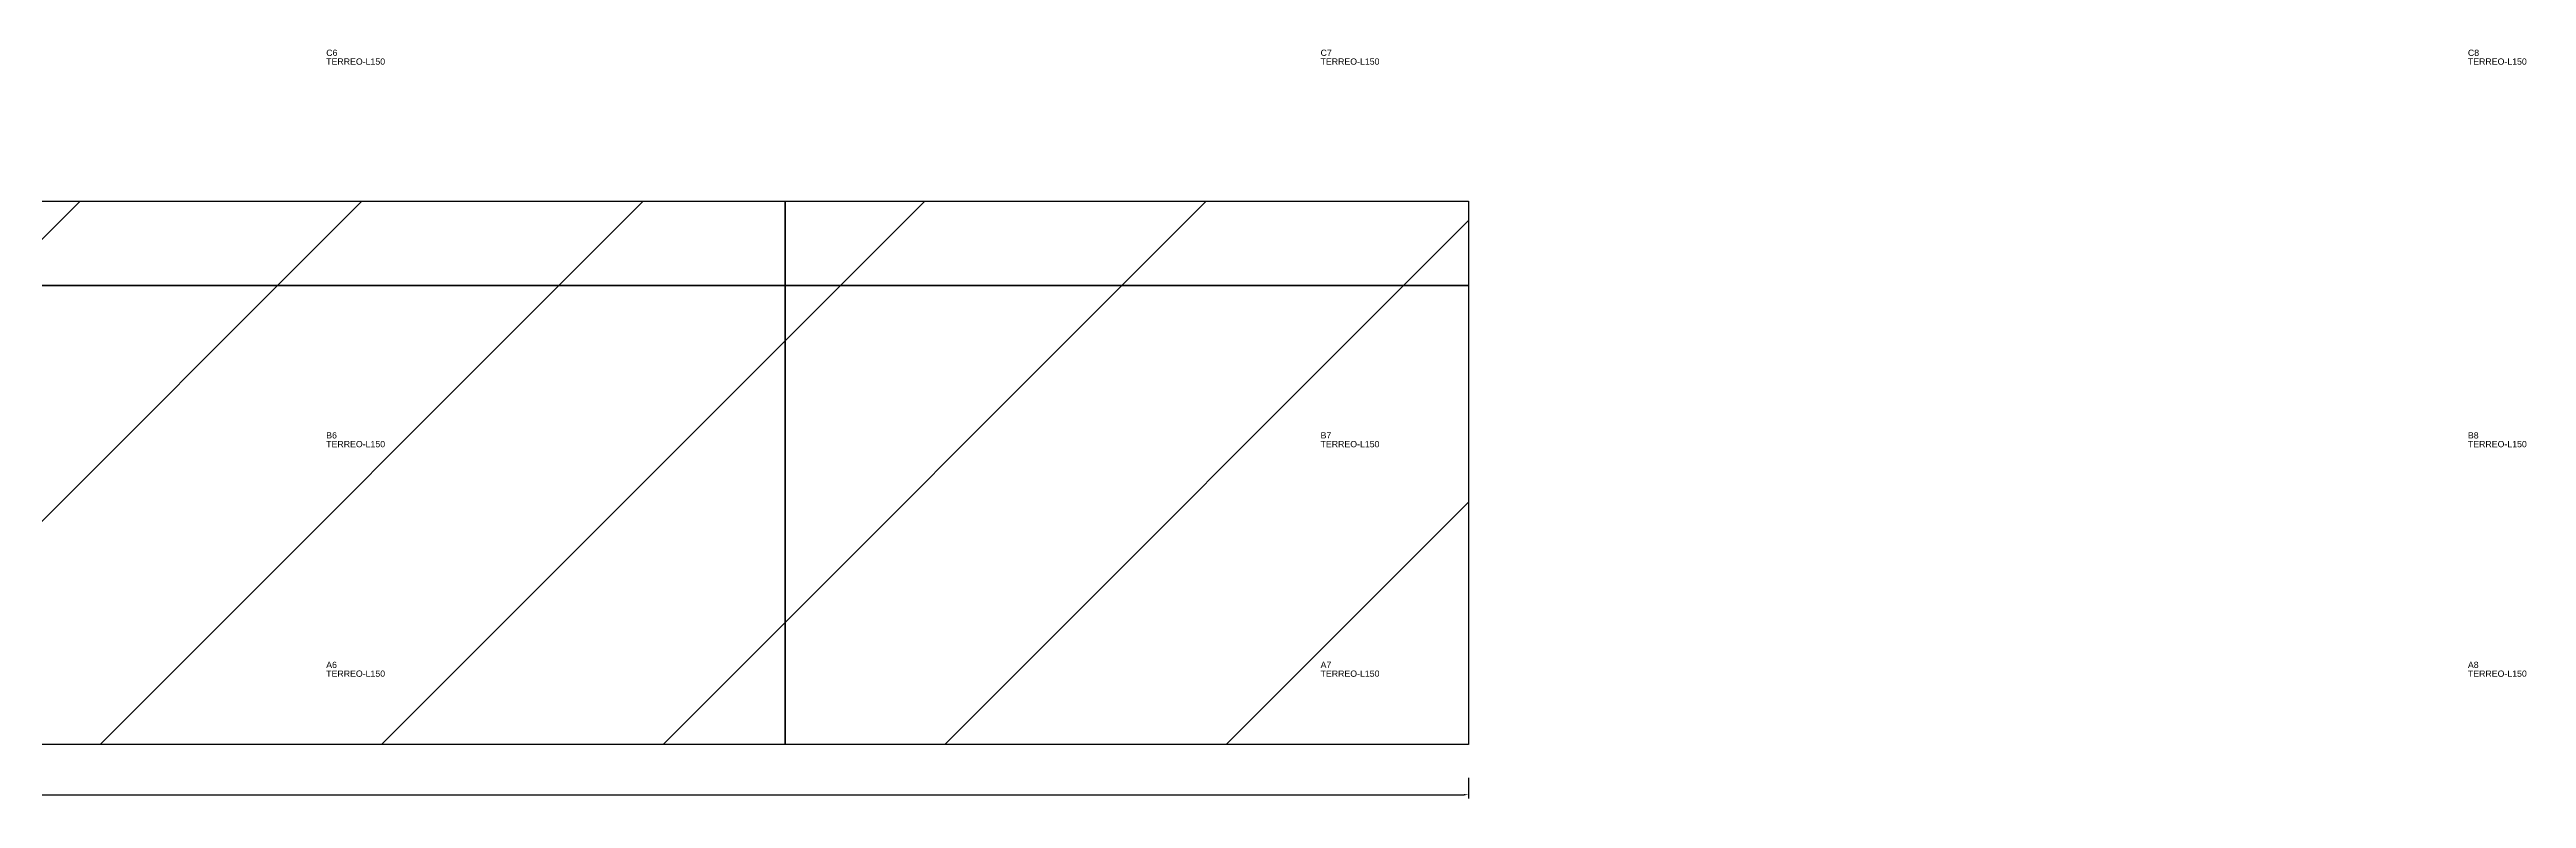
# Model space of a CAD drawing. Header units: metres. Extents: x 222 to 38394, y -275 to 322.
# Drawn here: x 2198 to 4173, y -275 to 322 of the extents above; entities that cross this region are included whole.
import ezdxf

# ---------------------------------------------------------------- set-up
doc = ezdxf.new("R2010")
doc.units = ezdxf.units.M
for name, color, linetype in [('3', 3, 'CONTINUOUS'), ('AUX00', 7, 'CONTINUOUS'), ('COTA', 241, 'CONTINUOUS'), ('Hachura', 251, 'CONTINUOUS'), ('Painéis', 200, 'CONTINUOUS')]:
    doc.layers.add(name, color=color, linetype=linetype)
doc.styles.add('STR_STANDARD', font='arial.ttf')
doc.dimstyles.new('EZ DXF', dxfattribs={"dimtxt": 10, "dimasz": 3.5, "dimexe": 3, "dimexo": 1.5, "dimgap": 1, "dimtad": 1, "dimdec": 1, "dimdsep": 46, "dimcen": 2.5, "dimazin": 3, "dimtfac": 1, "dimtmove": 0, "dimatfit": 3})

msp = doc.modelspace()

# ---------------------------------------------------------------- hatches: boundary and pattern name
at = {"layer": 'Hachura'}
h = msp.add_hatch(dxfattribs=at)
h.set_pattern_fill('ANSI31', scale=50)
h.paths.add_polyline_path([(222.2, 201.5), (3329.21, 201.5), (3329.21, -231.67), (222.2, -231.67)])
h = msp.add_hatch(dxfattribs=at)
h.set_pattern_fill('ANSI31', scale=50)
h.paths.add_polyline_path([(222.2, 201.5), (3329.21, 201.5), (3329.21, -231.67), (222.2, -231.67)])

# ---------------------------------------------------------------- linework, layer by layer
at = {"layer": '3'}
for points in [[(2784.2, -231.67), (2784.2, 201.5)], [(2784.2, -231.67), (2784.2, 201.5)], [(222.2, 134.33), (3329.21, 134.33)], [(222.2, 134.33), (3329.21, 134.33)]]:
    msp.add_lwpolyline(points, close=True, dxfattribs=at)
at = {"layer": 'Painéis', "color": 200}
for p, q in [((222.2, 201.5), (3329.21, 201.5)), ((222.2, 201.5), (3329.21, 201.5)), ((3329.21, 201.5), (3329.21, -231.67)), ((3329.21, 201.5), (3329.21, -231.67)), ((3329.21, -231.67), (222.2, -231.67)), ((3329.21, -231.67), (222.2, -231.67))]:
    msp.add_line(p, q, dxfattribs=at)

# ---------------------------------------------------------------- texts
at = {"layer": '3', "style": 'STR_STANDARD'}
for s, p in [('C6', (2418.2, 317.33)), ('C6', (2418.2, 317.33)), ('C7', (3211.2, 317.33)), ('C7', (3211.2, 317.33)), ('C8', (4126.2, 317.33)), ('C8', (4126.2, 317.33)), ('B6', (2418.2, 12.33)), ('B6', (2418.2, 12.33)), ('B7', (3211.2, 12.33)), ('B7', (3211.2, 12.33)), ('B8', (4126.2, 12.33)), ('B8', (4126.2, 12.33)), ('A6', (2418.2, -170.67)), ('A6', (2418.2, -170.67)), ('A7', (3211.2, -170.67)), ('A7', (3211.2, -170.67)), ('A8', (4126.2, -170.67)), ('A8', (4126.2, -170.67))]:
    msp.add_text(s, height=5, dxfattribs=at).set_placement(p)
at = {"layer": 'AUX00', "style": 'STR_STANDARD'}
for p in [(2418.2, 310.33), (2418.2, 310.33), (3211.2, 310.33), (3211.2, 310.33), (4126.2, 310.33), (4126.2, 310.33), (2418.2, 5.33), (2418.2, 5.33), (3211.2, 5.33), (3211.2, 5.33), (4126.2, 5.33), (4126.2, 5.33), (2418.2, -177.67), (2418.2, -177.67), (3211.2, -177.67), (3211.2, -177.67), (4126.2, -177.67), (4126.2, -177.67)]:
    msp.add_text('TERREO-L150', height=5, dxfattribs=at).set_placement(p)

# ---------------------------------------------------------------- dimensions: what is measured, and where the dimension line sits
at = {"layer": 'COTA'}
msp.add_linear_dim(base=(222.2, -271.67), p1=(222.2, -256.67), p2=(3329.21, -256.67), dimstyle='EZ DXF', dxfattribs=at).render()
msp.add_linear_dim(base=(222.2, -271.67), p1=(222.2, -256.67), p2=(3329.21, -256.67), dimstyle='EZ DXF', dxfattribs=at).render()

doc.saveas('drawing.dxf')
